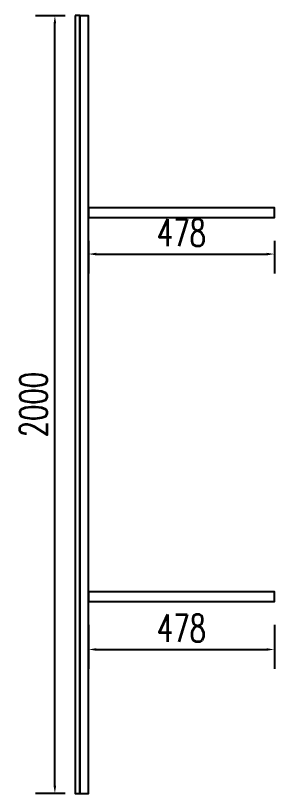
# Model space of a CAD drawing. Header units: millimetres. Extents: x -1546798 to -962116, y 1297493 to 1531173.
# Drawn here: x -1278874 to -1278209, y 1320865 to 1322865 of the extents above; entities that cross this region are included whole.
import ezdxf

# ---------------------------------------------------------------- set-up
doc = ezdxf.new("R2010")
doc.units = ezdxf.units.MM
doc.header["$LTSCALE"] = 10
doc.layers.get('0').update_dxf_attribs({"linetype": 'CONTINUOUS'})
doc.layers.get('DEFPOINTS').update_dxf_attribs({"linetype": 'CONTINUOUS'})
doc.layers.add('W-STEEL_FRAME钢架', color=3, linetype='CONTINUOUS')
doc.styles.add('STANDARD_T3', font='simplex.shx', dxfattribs={"width": 0.7, "bigfont": 'gbcbig.shx'})
doc.dimstyles.new('W&&20', dxfattribs={"dimtxt": 70, "dimasz": 20, "dimexe": 50, "dimexo": 60, "dimgap": 20, "dimtad": 1, "dimdec": 0, "dimzin": 0, "dimdsep": 46, "dimtxsty": 'STANDARD_T3', "dimcen": 0.09, "dimclrd": 1, "dimclre": 1, "dimclrt": 7, "dimazin": 2, "dimtfac": 1, "dimtdec": 0, "dimtix": 1, "dimtmove": 2, "dimatfit": 3, "dimfxl": 100, "dimtolj": 1, "dimtzin": 0, "dimarcsym": 0})

# ---------------------------------------------------------------- blocks, each defined once
blk = doc.blocks.new('*D1196')
at = {"layer": 'DEFPOINTS', "color": 0, "transparency": 16777216}
for p in [(-1278773.2, 1322864.7), (-1278687.1, 1322864.7), (-1278687.1, 1320864.7)]:
    blk.add_point(p, dxfattribs=at)
at = {"layer": 'W-STEEL_FRAME钢架', "color": 1, "lineweight": -2, "transparency": 16777216}
for p, q in [((-1278747.1, 1322864.7), (-1278823.2, 1322864.7)), ((-1278773.2, 1320884.7), (-1278773.2, 1322844.7)), ((-1278747.1, 1320864.7), (-1278823.2, 1320864.7))]:
    blk.add_line(p, q, dxfattribs=at)
at = {"layer": 'W-STEEL_FRAME钢架', "color": 1, "transparency": 16777216}
for points in [[(-1278776.6, 1322844.7), (-1278769.9, 1322844.7), (-1278773.2, 1322864.7)], [(-1278776.6, 1320884.7), (-1278769.9, 1320884.7), (-1278773.2, 1320864.7)]]:
    blk.add_solid(points, dxfattribs=at)
at = {"layer": 'W-STEEL_FRAME钢架', "color": 7, "transparency": 16777216, "insert": (-1278828.2, 1321864.7), "char_height": 70, "attachment_point": 5, "rotation": 90, "style": 'STANDARD_T3'}
blk.add_mtext('\\A1;2000', dxfattribs=at)
blk = doc.blocks.new('*D1197')
at = {"layer": 'DEFPOINTS', "color": 0, "transparency": 16777216}
for p in [(-1278687.1, 1321358.5), (-1278209.2, 1321358.5), (-1278209.2, 1321234.9)]:
    blk.add_point(p, dxfattribs=at)
at = {"layer": 'W-STEEL_FRAME钢架', "color": 1, "lineweight": -2, "transparency": 16777216}
for p, q in [((-1278687.1, 1321298.5), (-1278687.1, 1321184.9)), ((-1278209.2, 1321298.5), (-1278209.2, 1321184.9)), ((-1278667.1, 1321234.9), (-1278229.2, 1321234.9))]:
    blk.add_line(p, q, dxfattribs=at)
at = {"layer": 'W-STEEL_FRAME钢架', "color": 1, "transparency": 16777216}
for points in [[(-1278667.1, 1321238.2), (-1278667.1, 1321231.6), (-1278687.1, 1321234.9)], [(-1278229.2, 1321238.2), (-1278229.2, 1321231.6), (-1278209.2, 1321234.9)]]:
    blk.add_solid(points, dxfattribs=at)
at = {"layer": 'W-STEEL_FRAME钢架', "color": 7, "transparency": 16777216, "insert": (-1278448.2, 1321289.9), "char_height": 70, "attachment_point": 5, "style": 'STANDARD_T3'}
blk.add_mtext('\\A1;478', dxfattribs=at)
blk = doc.blocks.new('*D1198')
at = {"layer": 'DEFPOINTS', "color": 0, "transparency": 16777216}
for p in [(-1278687.1, 1322346.1), (-1278209.2, 1322346.1), (-1278209.2, 1322251.8)]:
    blk.add_point(p, dxfattribs=at)
at = {"layer": 'W-STEEL_FRAME钢架', "color": 1, "lineweight": -2, "transparency": 16777216}
for p, q in [((-1278687.1, 1322286.1), (-1278687.1, 1322201.8)), ((-1278209.2, 1322286.1), (-1278209.2, 1322201.8)), ((-1278667.1, 1322251.8), (-1278229.2, 1322251.8))]:
    blk.add_line(p, q, dxfattribs=at)
at = {"layer": 'W-STEEL_FRAME钢架', "color": 1, "transparency": 16777216}
for points in [[(-1278667.1, 1322255.1), (-1278667.1, 1322248.4), (-1278687.1, 1322251.8)], [(-1278229.2, 1322255.1), (-1278229.2, 1322248.4), (-1278209.2, 1322251.8)]]:
    blk.add_solid(points, dxfattribs=at)
at = {"layer": 'W-STEEL_FRAME钢架', "color": 7, "transparency": 16777216, "insert": (-1278448.2, 1322306.8), "char_height": 70, "attachment_point": 5, "style": 'STANDARD_T3'}
blk.add_mtext('\\A1;478', dxfattribs=at)

msp = doc.modelspace()

# ---------------------------------------------------------------- linework, layer by layer
at = {"color": 4}
msp.add_lwpolyline([(-1278721.3, 1322865.1), (-1278721.3, 1320864.7), (-1278709.3, 1320864.7), (-1278709.3, 1322865.1)], close=True, dxfattribs=at)
at = {"layer": 'W-STEEL_FRAME钢架'}
for points in [[(-1278709.3, 1320864.7), (-1278687.1, 1320864.7), (-1278687.1, 1322864.7), (-1278709.3, 1322864.7)], [(-1278687.1, 1322346.1), (-1278209.2, 1322346.1), (-1278209.2, 1322370.9), (-1278687.1, 1322370.9)], [(-1278687.1, 1321358.5), (-1278209.2, 1321358.5), (-1278209.2, 1321383.3), (-1278687.1, 1321383.3)]]:
    msp.add_lwpolyline(points, close=True, dxfattribs=at)

# ---------------------------------------------------------------- dimensions: what is measured, and where the dimension line sits
dim = msp.add_linear_dim(base=(-1278773.2, 1322864.7), p1=(-1278687.1, 1320864.7), p2=(-1278687.1, 1322864.7), angle=90, dimstyle='W&&20', dxfattribs=at)
dim.commit()
dim.dimension.update_dxf_attribs({"geometry": '*D1196', "text_midpoint": (-1278828.2, 1321864.7)})
for base, p1, p2, picture, middle in [((-1278209.2, 1322251.8), (-1278687.1, 1322346.1), (-1278209.2, 1322346.1), '*D1198', (-1278448.2, 1322306.8)), ((-1278209.2, 1321234.9), (-1278687.1, 1321358.5), (-1278209.2, 1321358.5), '*D1197', (-1278448.2, 1321289.9))]:
    dim = msp.add_linear_dim(base=base, p1=p1, p2=p2, dimstyle='W&&20', dxfattribs=at)
    dim.commit()
    dim.dimension.update_dxf_attribs({"geometry": picture, "text_midpoint": middle})

doc.saveas('drawing.dxf')
